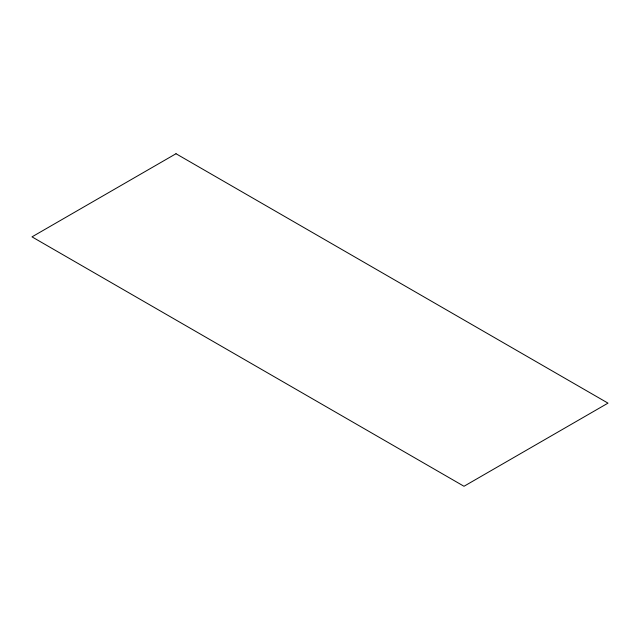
<?xml version="1.0" encoding="UTF-8"?>
<svg xmlns="http://www.w3.org/2000/svg" width="640" height="640" viewBox="0 0 640 640"><rect width="100%" height="100%" fill="white"/><g stroke="black" fill="none" stroke-linecap="round" stroke-linejoin="round"><path stroke-width="0.96" d="M176 153.728L32 236.864L464 486.272L608 403.136L176 153.728"/></g></svg>
